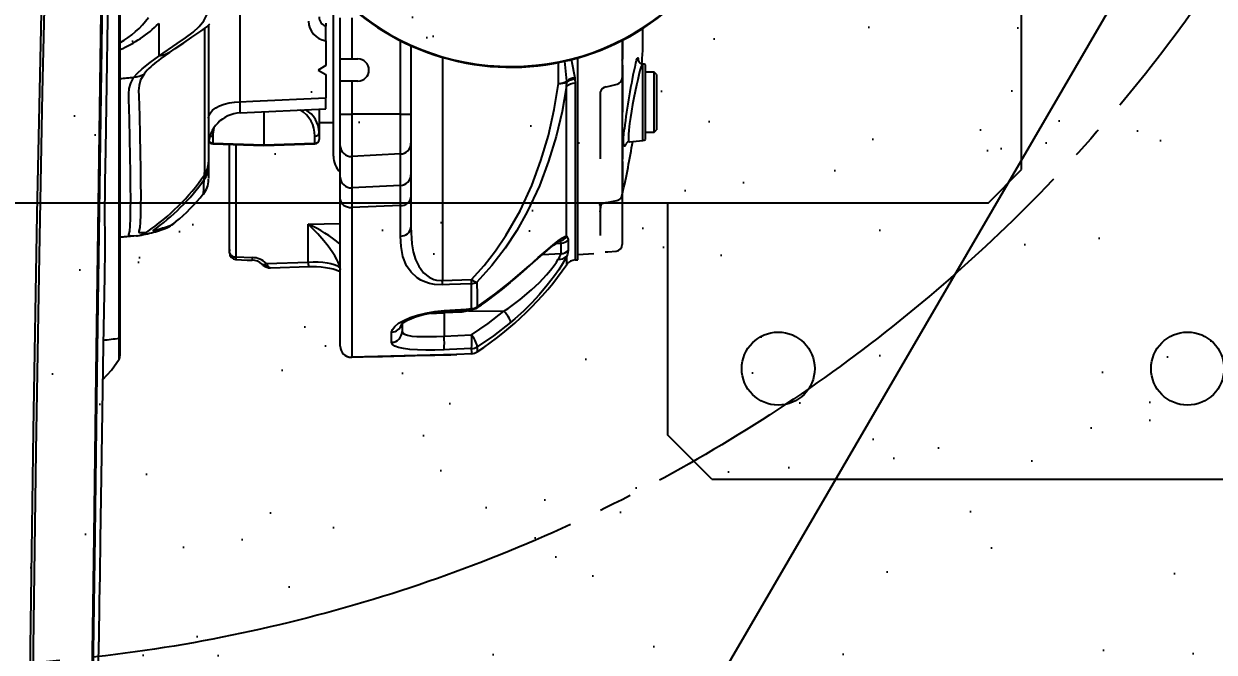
# Model space of a CAD drawing. Header units: millimetres. Extents: x -383313 to -161684, y -117025 to 99224.
# Drawn here: x -344452 to -343914, y -6435 to -6151 of the extents above; entities that cross this region are included whole.
import ezdxf
from ezdxf import colors
from ezdxf.entities.mleader import LeaderData, LeaderLine
from ezdxf.math import Vec2, Vec3

# ---------------------------------------------------------------- set-up
doc = ezdxf.new("R2010")
doc.units = ezdxf.units.MM
doc.header["$MEASUREMENT"] = 0
doc.linetypes.add('ESKD_shtrihpunktir', pattern=[18, 15, -1, 1, -1])
doc.layers.get('Defpoints').update_dxf_attribs({"color": 31})
doc.layers.add('001__КОНСТРУКТИВ__размеры внутр.', color=7, linetype='Continuous')
doc.layers.add('Робот', color=30, linetype='Continuous')
doc.styles.add('PSTUDIO', font='arial.ttf')
doc.dimstyles.new('PS_TICK', dxfattribs={"dimscale": 100, "dimtxt": 2.5, "dimasz": 1, "dimexe": 2, "dimexo": 2, "dimgap": 1, "dimtad": 1, "dimdec": 0, "dimzin": 0, "dimdsep": 46, "dimtxsty": 'PSTUDIO', "dimblk": 'ARCHTICK', "dimcen": 2, "dimdle": 1.5, "dimse1": 1, "dimse2": 1, "dimadec": 0, "dimazin": 0, "dimtfac": 1, "dimtdec": 0, "dimtix": 1, "dimtmove": 1, "dimatfit": 3, "dimldrblk": 'ARCHTICK', "dimfxl": 1, "dimtolj": 1, "dimtzin": 0, "dimarcsym": 0})

# ---------------------------------------------------------------- blocks, each defined once
blk = doc.blocks.new('ККМ-2.2.00.00.00 Пьедестал')
at = {"color": 140}
for p, q in [((625, -140), (625, 105)), ((485, 0), (-485, 0)), ((500, -15), (485, 0)), ((500, -985), (500, -15)), ((625, -140), (605, -160)), ((500, -160), (605, -160))]:
    blk.add_line(p, q, dxfattribs=at)
for centre in [(575, 75), (575, -110)]:
    blk.add_circle(centre, 16.5, dxfattribs=at)
blk = doc.blocks.new('Робот ABB IRB660_3.15 (сверху)')
at = {"layer": 'Робот', "color": 30}
for p, q in [((-92.09, 570.8), (-92.09, 570.81)), ((-251.46, 568.26), (-244.68, 568.62)), ((-244.55, 568.62), (-197.13, 569.87)), ((-197.26, 502.13), (-197.26, 569.84)), ((-92.5, 560.97), (-92.5, 569.28)), ((-238.95, 560.27), (-251.44, 559.72)), ((-238.95, 549.77), (-238.95, 560.27)), ((-215.26, 563.1), (-215.26, 558.53)), ((-192, 564.87), (-192, 498.41)), ((-192, 562.72), (-192, 549.65)), ((-92.5, 186.43), (-92.5, 560.97)), ((-92.09, 561.17), (-92.09, 561.17)), ((-220, 554.73), (-220, 558.24)), ((-249.96, 548.85), (-266.05, 549.07)), ((-251.03, 548.28), (-249.96, 548.85)), ((-249.96, 548.85), (-246.99, 549.42)), ((-246.99, 549.42), (-238.95, 549.77)), ((-192, 549.65), (-192, 530.83)), ((-238.21, 535.2), (-251.35, 534.69)), ((-238.21, 434.27), (-238.21, 535.2)), ((-192, 531.18), (-192, 530.49)), ((-192, 530.49), (-192, 530.33)), ((-192, 530.33), (-192, 529.37)), ((-192, 529.37), (-192, 529.33)), ((-160.57, 529.42), (-177.86, 528.87)), ((-158.69, 527.4), (-177.52, 526.81)), ((-158.69, 527.4), (-159.17, 528.4)), ((-299.5, 523.34), (-306.66, 522.97)), ((-298.26, 525.86), (-299.5, 525.79)), ((-299.5, 525.79), (-299.5, 434.49)), ((-283.43, 523.42), (-291.87, 522.99)), ((-177.52, 526.81), (-177.52, 509.67)), ((-144.9, 524.41), (-152.21, 524.77)), ((-144.9, 473.7), (-144.9, 524.41)), ((-142, 522.65), (-142, 473.61)), ((-319.5, 515.9), (-319.5, 518.86)), ((-289.58, 518.37), (-291.87, 518.26)), ((-319.5, 497.45), (-319.5, 515.9)), ((-309.5, 501.03), (-309.5, 514.75)), ((-219.26, 515.06), (-219.26, 501.27)), ((-107.35, 512.64), (-107.37, 512.63)), ((-104.57, 513.25), (-104.57, 513.25)), ((-104.57, 513.25), (-104.57, 513.25)), ((-104.11, 514.18), (-104.18, 514.16)), ((-92.5, 515.6), (-100.42, 514.88)), ((-99.89, 514.95), (-92.51, 515.62)), ((-99.89, 514.95), (-99.89, 514.95)), ((-224, 497.55), (-224, 511.08)), ((-177.52, 509.67), (-192, 509.42)), ((-117.68, 508.69), (-117.7, 508.68)), ((-219.26, 501.27), (-197.26, 502.13)), ((-219.26, 501.27), (-219.26, 492.15)), ((-197.26, 493.26), (-197.26, 502.13)), ((-319.5, 497.24), (-319.5, 498.27)), ((-319.5, 491.68), (-319.5, 497.45)), ((-319.5, 484.42), (-319.5, 496.08)), ((-312.05, 499.9), (-312.08, 499.89)), ((-224, 487.32), (-224, 497.55)), ((-192, 498.41), (-192, 488.44)), ((-130.18, 496.06), (-130.19, 496.06)), ((-319.65, 481.39), (-319.65, 491.39)), ((-219.26, 492.15), (-197.26, 493.26)), ((-219.26, 492.15), (-219.26, 477.94)), ((-197.26, 479.05), (-197.26, 493.26)), ((-132.5, 489.72), (-132.5, 489.35)), ((-319.5, 466.57), (-319.5, 484.42)), ((-224, 473.12), (-224, 487.32)), ((-192, 488.44), (-192, 474.23)), ((-132.5, 483.69), (-132.5, 489)), ((-130.71, 487.34), (-130.72, 487.34)), ((-130.72, 487.34), (-130.72, 487.34)), ((-130.58, 489.53), (-130.59, 489.52)), ((-130.59, 489.52), (-130.59, 489.52)), ((-319.65, 466.93), (-319.65, 480.35)), ((-319.5, 468.91), (-319.5, 480.46)), ((-309.5, 450.04), (-309.5, 480.17)), ((-219.26, 477.94), (-197.26, 479.05)), ((-197.26, 460), (-197.26, 479.05)), ((-189, 478.98), (-189, 403.99)), ((-132.5, 481.66), (-132.5, 483.69)), ((-132.5, 419.67), (-132.5, 481.66)), ((-219.26, 477.94), (-219.26, 460)), ((-192, 474.23), (-192, 460)), ((-157.5, 474.11), (-180.56, 473.37)), ((-157.5, 473.78), (-180.55, 473.03)), ((-134.44, 473.37), (-157.5, 474.11)), ((-157.5, 473.78), (-157.5, 474.11)), ((-157.5, 458.88), (-157.5, 473.78)), ((-134.45, 473.03), (-157.5, 473.78)), ((-330, 471.42), (-330, 437.62)), ((-322.73, 472.44), (-328.81, 471.8)), ((-328.81, 471.8), (-328.81, 437.24)), ((-320.27, 468.55), (-320.46, 466.59)), ((-319.5, 467.78), (-319.5, 468.91)), ((-224, 460), (-224, 473.12)), ((-182.5, 468.25), (-182.5, 471.37)), ((-182.5, 457.74), (-182.5, 468.25)), ((-180.55, 473.03), (-180.55, 469.92)), ((-134.45, 469.92), (-134.45, 473.03)), ((-334, 468.02), (-335, 467.02)), ((-335, 442.02), (-335, 467.02)), ((-330, 468.02), (-334, 468.02)), ((-334, 468.02), (-334, 441.02)), ((-319.5, 459.29), (-319.5, 466.57)), ((-189, 464), (-189, 463.75)), ((-182.5, 463.75), (-189, 463.75)), ((-319.65, 437.77), (-319.65, 459.06)), ((-319.5, 437.36), (-319.5, 459.29)), ((-224, 429), (-224, 460)), ((-219.26, 460), (-224, 460)), ((-219.26, 460), (-197.26, 460)), ((-219.26, 460), (-219.26, 426.73)), ((-192, 460), (-197.26, 460)), ((-197.26, 445), (-197.26, 460)), ((-192, 460), (-192, 416.35)), ((-146.82, 459.37), (-185.51, 457.6)), ((-185.5, 457.49), (-185.5, 452.55)), ((-185.5, 442), (-185.5, 452.55)), ((-146.71, 403.92), (-146.71, 454.35)), ((-312.27, 447.59), (-312.29, 447.59)), ((-294.31, 447.36), (-294.45, 445.44)), ((-335, 442.02), (-334, 441.02)), ((-319.5, 426.59), (-319.5, 443.45)), ((-317.33, 446.46), (-317.33, 446.33)), ((-298.13, 444.17), (-298.15, 445.98)), ((-298.06, 443.47), (-298.13, 444.17)), ((-294.45, 445.44), (-294.41, 445.09)), ((-294.41, 445.09), (-293.56, 435.93)), ((-290.76, 446.02), (-290.76, 436.61)), ((-200, 445), (-197.26, 445)), ((-197.26, 445), (-192.01, 445)), ((-192.01, 445), (-192.01, 435)), ((-182.04, 439.99), (-185.5, 442)), ((-98.81, 443.27), (-98.81, 443.27)), ((-98.81, 443.27), (-98.81, 443.27)), ((-334, 441.02), (-330, 441.02)), ((-319.5, 435.97), (-319.5, 437.36)), ((-185.5, 438), (-182.04, 439.99)), ((-185.5, 426.8), (-185.5, 438)), ((-182.5, 439.73), (-182.5, 440.26)), ((-319.65, 426.52), (-319.65, 435.08)), ((-319.5, 435.47), (-319.5, 435.39)), ((-197.26, 435), (-200, 435)), ((-192.01, 435), (-197.26, 435)), ((-197.26, 416.35), (-197.26, 435)), ((-114.66, 432.21), (-114.92, 432.02)), ((-110.1, 433.67), (-110.1, 433.67)), ((-328.86, 429.8), (-328.86, 421.2)), ((-328.86, 429.52), (-328.86, 421.19)), ((-185.5, 426.8), (-185.5, 420.14)), ((-185.5, 418.87), (-185.5, 420.14))]:
    blk.add_line(p, q, dxfattribs=at)
at = {"layer": 'Робот', "color": 30, "flags": 128}
for points in [[(-63.38, 210.61), (-63.04, 222.51), (-61.29, 285.85), (-59.68, 349.14), (-58.48, 399.68), (-57.37, 450.19), (-55.95, 523.79), (-54.49, 612.33), (-53.29, 700.73), (-52.25, 795.88), (-51.43, 890.85), (-50.86, 985.61), (-50.53, 1080.14), (-50.47, 1174.39), (-50.58, 1233.13), (-50.8, 1291.76), (-51.25, 1366.53), (-51.89, 1441.11), (-52.67, 1512.88)], [(-51.29, 1513.01), (-50.56, 1441.22), (-49.97, 1366.76), (-49.55, 1292.09), (-49.55, 1291.85), (-49.34, 1233.33), (-49.22, 1174.7), (-49.23, 1115.97), (-49.35, 1057.14), (-49.72, 968.34), (-50.28, 879.33), (-51.06, 790.13), (-52.05, 700.76), (-53.42, 603.06), (-55.11, 505.16), (-57.12, 407.11), (-59.46, 308.93), (-62.11, 210.65)], [(-68.83, 1510), (-70.05, 1423.38), (-71.27, 1336.56), (-72.49, 1249.6), (-73.7, 1162.46), (-74.72, 1089.68), (-75.73, 1016.8), (-77.08, 919.43), (-78.42, 821.89), (-79.76, 724.18), (-80.76, 650.8), (-81.77, 577.34), (-83.11, 479.25), (-84.45, 381.04), (-85.78, 282.7), (-86.78, 208.89)], [(-87.13, 208.87), (-86.12, 282.61), (-85.1, 356.35), (-84.09, 430.03), (-83.08, 503.66), (-82.07, 577.21), (-81.06, 650.67), (-80.05, 724.04), (-79.04, 797.32), (-78.03, 870.51), (-77.02, 943.62), (-76.01, 1016.63), (-75, 1089.5), (-73.99, 1162.27), (-72.79, 1249.39), (-71.57, 1336.34), (-70.4, 1420.72), (-69.22, 1504.93)], [(-81.96, 732.81), (-82.08, 726.85), (-82.18, 722.96), (-82.3, 719.11), (-82.43, 715.18), (-82.57, 711.37), (-82.75, 706.47), (-82.92, 701.91), (-83.01, 698.9), (-83.02, 698.11)], [(-83.02, 698.11), (-83.3, 680.18), (-83.49, 668.6)], [(-83.48, 668.6), (-83.49, 668.27), (-83.53, 665.32), (-83.58, 662), (-83.64, 658.7), (-83.65, 657.84)], [(-83.65, 657.84), (-83.74, 652.48), (-84.19, 623.94), (-84.65, 594.59), (-85.12, 564.42), (-85.61, 533.34), (-85.81, 521.04)], [(-84.8, 579.89), (-88.69, 575.76), (-92.13, 570.75)], [(-92.09, 570.81), (-92.09, 570.81), (-92.09, 570.39), (-92.09, 569.59), (-92.09, 568.39), (-92.09, 567), (-92.09, 565.33), (-92.09, 563.67), (-92.09, 561.83), (-92.09, 561.17)], [(-269.05, 554.12), (-261.31, 560.14), (-253.93, 565.15)], [(-253.93, 565.15), (-253.97, 564.86), (-253.89, 564.41), (-253.7, 563.82), (-253.4, 563.11), (-253, 562.3), (-252.53, 561.45), (-252, 560.57), (-251.44, 559.72)], [(-253.93, 565.15), (-253.94, 566.87), (-253.95, 567.44)], [(-251.46, 568.26), (-251.45, 567.69), (-251.44, 565.96)], [(-251.44, 565.96), (-241.47, 566.4), (-238.95, 566.51)], [(-211.11, 569.48), (-221.33, 569.22), (-230.54, 568.98), (-234.8, 568.87), (-238.84, 568.77), (-241.97, 568.69), (-243.25, 568.66), (-244.23, 568.63), (-244.68, 568.62)], [(-238.95, 566.51), (-234.73, 566.64), (-230.68, 566.66), (-226.92, 566.57), (-223.56, 566.34), (-220.68, 565.97), (-218.36, 565.46), (-216.66, 564.81), (-215.62, 564.02), (-215.26, 563.1)], [(-197.26, 569.84), (-207.5, 569.57), (-211.11, 569.48)], [(-251.44, 559.72), (-258.91, 554.63), (-266.05, 549.07)], [(-220, 558.24), (-220.27, 558.91), (-221.12, 559.49), (-222.46, 559.93), (-224.33, 560.25), (-226.61, 560.44), (-229.33, 560.53), (-232.29, 560.53), (-235.58, 560.43), (-238.95, 560.27)], [(-92.09, 561.17), (-92.45, 561.04), (-92.5, 560.97), (-92.5, 560.97)], [(-92.09, 561.17), (-92.09, 483.11), (-92.09, 404.99), (-92.09, 317.41), (-92.09, 229.77), (-92.09, 142.07), (-92.09, 119.29)], [(-219.71, 554.93), (-219.77, 554.87), (-220.04, 554.61), (-220.57, 554.2), (-221.39, 553.67), (-222.5, 553.07), (-223.9, 552.43), (-225.59, 551.78), (-227.53, 551.16), (-229.66, 550.58), (-231.98, 550.07), (-234.43, 549.65), (-236.96, 549.32), (-239.05, 549.15)], [(-215.26, 558.53), (-215.6, 557.26), (-216.66, 555.9), (-218.39, 554.52), (-220.74, 553.18), (-223.66, 551.92), (-227.02, 550.82), (-230.76, 549.9), (-234.77, 549.21), (-238.95, 548.77)], [(-294.4, 524.09), (-293.54, 525.76), (-292.46, 527.63), (-290.79, 530.27), (-288.86, 533.07), (-285.6, 537.33), (-281.98, 541.62), (-278.48, 545.38), (-274.8, 549.02), (-271.01, 552.46), (-269.05, 554.12)], [(-266.05, 549.07), (-267.95, 547.78), (-273.38, 543.75), (-278.55, 539.36), (-282.03, 536.03), (-285.2, 532.65), (-287.06, 530.46), (-288.69, 528.37), (-289.72, 526.89), (-290.56, 525.56)], [(-269.05, 554.12), (-269.08, 553.84), (-268.98, 553.4), (-268.74, 552.84), (-268.37, 552.17), (-267.9, 551.43), (-267.34, 550.64), (-266.72, 549.84), (-266.05, 549.07)], [(-239.05, 549.14), (-247.75, 548.52), (-251.47, 548.25)], [(-238.95, 548.77), (-248.92, 548.06), (-251.38, 547.88)], [(-239.05, 549.14), (-239.01, 549.06), (-238.95, 548.77)], [(-233.08, 549.88), (-235.59, 549.87), (-238.95, 549.77)], [(-253.87, 547.12), (-261.98, 541.37), (-269.01, 535.71)], [(-253.88, 547.44), (-253.91, 547.37), (-253.87, 547.12)], [(-253.84, 535.87), (-253.86, 541.78), (-253.87, 547.12)], [(-251.47, 548.25), (-251.44, 548.18), (-251.38, 547.88)], [(-251.38, 547.88), (-251.37, 542.54), (-251.35, 536.59)], [(-269.01, 535.71), (-273.32, 531.98), (-277.51, 528.31), (-281.49, 524.81), (-285.06, 521.7), (-288.3, 518.97), (-290.61, 517.16), (-292.55, 515.84), (-293.57, 515.32), (-294.38, 515.07)], [(-294.31, 447.36), (-292.3, 458.71), (-289.64, 469.98), (-286.23, 481.26), (-282.05, 492.36), (-276.53, 504.18), (-271.85, 512.5), (-266.57, 520.54), (-260.54, 528.41), (-253.84, 535.87)], [(-268.98, 535.98), (-270.47, 534.71), (-273.49, 532.11), (-276.37, 529.6), (-279.11, 527.2), (-281.33, 525.25), (-283.58, 523.3), (-285.57, 521.58), (-287.14, 520.28), (-288.47, 519.21), (-289.57, 518.38), (-290.37, 517.82), (-290.99, 517.44), (-291.28, 517.29), (-291.31, 517.27)], [(-251.35, 534.69), (-257.04, 528.37), (-262.23, 521.73), (-266.93, 514.84), (-273.31, 503.71), (-278.62, 492.19), (-282.78, 480.95), (-286.14, 469.53), (-288.8, 457.82), (-290.76, 446.02)], [(-269.01, 536.01), (-269.04, 535.95), (-269.01, 535.71)], [(-251.35, 536.59), (-241.37, 536.98), (-238.21, 537.11)], [(-238.21, 537.11), (-234.68, 536.95), (-232.33, 536.5), (-230.23, 535.82), (-228.42, 534.98), (-226.86, 534.02), (-224.03, 531.45), (-222.06, 528.56), (-220.37, 524.35), (-219.51, 519.82), (-219.26, 515.06)], [(-224, 511.08), (-224.44, 518.51), (-225.07, 522.13), (-226.1, 525.6), (-227.54, 528.72), (-229.7, 531.64), (-232.23, 533.68), (-234.38, 534.67), (-235.56, 534.99), (-237.73, 535.21), (-238.21, 535.2)], [(-294.41, 527.84), (-294.41, 527.91), (-294.41, 527.28), (-294.4, 526), (-294.4, 524.09)], [(-177.86, 528.87), (-179.03, 528.84), (-181.25, 528.88), (-183.39, 529), (-185.4, 529.23), (-187.23, 529.53), (-188.84, 529.9), (-190.19, 530.31), (-191.23, 530.72), (-191.94, 531.09), (-192, 531.13)], [(-177.52, 526.81), (-179.81, 526.75), (-182.03, 526.78), (-184.13, 526.92), (-186.07, 527.15), (-187.79, 527.48), (-189.26, 527.88), (-190.44, 528.37), (-191.3, 528.91), (-191.82, 529.5), (-192, 530.13)], [(-192, 529.33), (-191.75, 528.27), (-191.62, 527.94), (-191.17, 526.9), (-190.56, 525.72), (-189.56, 524), (-188.41, 522.21), (-186.6, 519.67), (-184.66, 517.21), (-181.86, 513.99), (-178.98, 511.04), (-177.54, 509.69), (-177.52, 509.67)], [(-159.17, 528.4), (-159.62, 529.02), (-160.48, 529.42), (-160.57, 529.41)], [(-156.65, 527.74), (-156.86, 527.94), (-157.25, 528.29)], [(-311.78, 522.21), (-313.02, 522.12), (-316.72, 521.86)], [(-298.15, 445.98), (-298.16, 453.57), (-298.17, 462.51), (-298.18, 470.95), (-298.18, 478.86), (-298.19, 486.43), (-298.2, 493.4), (-298.21, 499.73), (-298.22, 506.51), (-298.22, 512.31), (-298.23, 517.19), (-298.24, 521), (-298.24, 523.24), (-298.25, 524.8), (-298.25, 525.66), (-298.25, 525.78)], [(-295.05, 521.66), (-294.69, 523.26), (-294.4, 524.09)], [(-291.87, 522.99), (-291.87, 520.8), (-291.87, 518.26)], [(-144.85, 525.65), (-149.97, 525.9), (-152.17, 526.01)], [(-295.05, 516.95), (-295.05, 519.48), (-295.05, 521.66)], [(-294.38, 515.07), (-295.02, 516.51), (-295.05, 516.95)], [(-291.87, 518.26), (-291.81, 517.93), (-291.34, 517.46), (-290.99, 517.42)], [(-85.8, 521.04), (-85.81, 520.97), (-85.81, 519.01), (-85.79, 516.38), (-85.76, 513.27), (-85.72, 507.93), (-85.7, 501.81), (-85.73, 496.42), (-85.8, 490.75)], [(-294.38, 515.07), (-294.38, 508.93), (-294.37, 501.62), (-294.36, 495.42), (-294.35, 488.61), (-294.35, 481.22), (-294.34, 473.05), (-294.33, 464.3), (-294.32, 455.02), (-294.31, 447.36)], [(-103.36, 441.79), (-101.81, 444.44), (-101.1, 446.95), (-100.93, 449.36), (-101, 451.69), (-101.32, 460.63), (-101.52, 469.46), (-101.67, 477.49), (-101.79, 484.72), (-101.84, 491.15), (-101.85, 496.78), (-101.8, 501.6), (-101.74, 505.62), (-101.65, 508.84), (-101.44, 511.25), (-101.02, 512.88), (-100.97, 513.25), (-101.37, 513.46), (-102.49, 513.47), (-104.57, 513.25), (-104.57, 513.25)], [(-99.89, 514.95), (-97.93, 515.07), (-96.88, 515.01), (-96.51, 514.78), (-96.56, 514.41), (-96.95, 512.79), (-97.14, 510.39), (-97.23, 507.18), (-97.28, 503.16), (-97.33, 498.33), (-97.32, 492.7), (-97.27, 486.27), (-97.17, 479.03), (-97.02, 470.99), (-96.84, 462.15), (-96.54, 453.18), (-96.47, 450.82), (-96.64, 448.39), (-97.33, 445.88), (-98.81, 443.27)], [(-99.89, 514.95), (-99.89, 514.95), (-99.89, 514.95)], [(-114.38, 510.59), (-116.18, 509.77), (-117.68, 508.69)], [(-309.29, 500.94), (-309.28, 500.96), (-309.43, 500.83), (-309.84, 500.59), (-310.5, 500.31), (-311.41, 500.03), (-312.09, 499.9)], [(-309.5, 504.14), (-310.03, 500.89), (-310.29, 500.39)], [(-192, 498.41), (-192.1, 499.16), (-192.41, 499.88), (-192.9, 500.54), (-193.56, 501.12), (-194.36, 501.58), (-195.27, 501.91), (-196.25, 502.1), (-197.26, 502.13)], [(-312.08, 499.89), (-313.31, 499.68), (-317.01, 499.04)], [(-130.19, 496.06), (-130.2, 496.09), (-130.27, 495.5), (-130.34, 494.14), (-130.45, 492.01), (-130.58, 489.53), (-130.58, 489.53), (-130.58, 489.53)], [(-85.8, 490.75), (-86.03, 476.12), (-87.44, 386.99), (-88.87, 297.78), (-89.1, 283.22)], [(-130.72, 487.34), (-130.72, 487.34), (-130.81, 485.02), (-130.86, 483.68), (-130.88, 482.99), (-130.87, 482.62), (-130.85, 482.25), (-130.84, 481.55), (-130.84, 479.02), (-130.83, 475.67), (-130.83, 471.46), (-130.83, 466.4), (-130.83, 460.44), (-130.83, 453.61), (-130.84, 445.93), (-130.84, 437.42), (-130.86, 431.09), (-130.88, 424.38), (-130.87, 421.01)], [(-321.32, 473.21), (-321.08, 473.79), (-320.68, 474.38), (-320.38, 474.38), (-320.18, 473.81), (-320.09, 472.71), (-320.1, 471.09), (-320.27, 468.55)], [(-328.71, 437.3), (-328.57, 437.31), (-328.28, 437.84), (-327.93, 438.83), (-327.5, 440.28), (-327.03, 442.12), (-326.49, 444.35), (-325.93, 446.87), (-325.34, 449.66), (-324.75, 452.6), (-324.18, 455.63), (-323.65, 458.65), (-323.18, 461.53), (-322.8, 464.23), (-322.45, 467.25), (-322.3, 469.12), (-322.26, 470.62), (-322.32, 471.68), (-322.49, 472.29), (-322.72, 472.41)], [(-146.71, 454.35), (-146.65, 456.94), (-146.68, 458.68), (-146.8, 459.37), (-146.82, 459.32)], [(-132.5, 461.77), (-132.71, 460.52), (-133.35, 459.31), (-134.38, 458.17), (-135.79, 457.13), (-137.53, 456.22), (-139.55, 455.47), (-141.8, 454.89), (-144.21, 454.52), (-146.71, 454.35)], [(-146.71, 454.35), (-152.47, 454.08), (-185.5, 452.55)], [(-312.29, 447.59), (-313.53, 447.28), (-317.22, 446.36)], [(-296.46, 435.25), (-296.6, 435.9), (-298.06, 443.47)], [(-98.81, 443.27), (-98.81, 443.27), (-100.45, 441.34), (-102.47, 439.39), (-106.09, 436.53), (-110.1, 433.67), (-110.1, 433.67)], [(-325.57, 436.84), (-325.95, 435.49), (-326.27, 434.71), (-326.51, 434.48), (-326.68, 434.83), (-326.77, 435.73), (-326.77, 436)], [(-110.1, 433.67), (-118.34, 427.98), (-122.17, 425.37), (-125.57, 422.8), (-128.36, 420.27), (-130.39, 417.76), (-131.88, 414.74), (-132.76, 411.65), (-133.4, 408.35), (-133.67, 406.93)], [(-114.83, 432.06), (-117.44, 430.27), (-121.32, 427.66), (-125.04, 425.18), (-128.99, 422.45), (-131.68, 420.39), (-133.15, 419.1)], [(-114.95, 432.06), (-111.01, 434.83), (-109.94, 435.68)], [(-114.83, 432.07), (-112.82, 433.15), (-110.1, 433.67)], [(-110.03, 418.99), (-110.05, 421.75), (-110.06, 424.55), (-110.07, 427.36), (-110.08, 429.53), (-110.09, 431.64), (-110.1, 433.67)]]:
    blk.add_lwpolyline(points, dxfattribs=at)
at = {"layer": 'Робот'}
for radius in [3150, 1054]:
    blk.add_circle((0, 0), radius, dxfattribs=at)
at = {"layer": 'Робот', "color": 30, "linetype": 'ESKD_shtrihpunktir', "ltscale": 15}
blk.add_circle((0, 0), 710, dxfattribs=at)
at = {"layer": 'Робот', "color": 30}
for centre, radius, start, end in [((-89.5, 569.33), 3, 150.4984, 180.0818), ((-171.34, 442.24), 150, 123.4182, 145.1839), ((-251.2, 563.27), 5, 93, 123.419), ((-251.18, 560.94), 5.03, 92.9633, 123.1628), ((-218.55, 562.84), 33.03, 174.5784, 185.4216), ((-244.42, 563.63), 5, 91.5, 93), ((-205.9, 563.39), 33.2, 174.6075, 185.3925), ((-197.12, 569.5), 0.367, 91.7596, 112.799), ((-196.99, 564.85), 4.99, 0.1445, 93.1235), ((-197, 564.87), 5, 0, 91.5), ((-215.07, 558.18), 4.93, 92.1973, 179.2866), ((-76.39, 470.32), 92.2, 95.3489, 99.8064), ((-215.1, 553.6), 4.93, 91.9004, 164.549), ((-178.82, 432.35), 137.37, 123.1118, 131.0217), ((-251.12, 543.27), 5, 94.0765, 123.5141), ((-251.13, 542.6), 5.29, 92.663, 121.1579), ((-251.12, 531.13), 5.47, 92.4832, 119.8847), ((-255.12, 529.97), 6.04, 51.3443, 77.737), ((-208.68, 535.64), 42.68, 178.7199, 181.2801), ((-195.5, 536.15), 42.72, 178.7224, 181.2776), ((-298.41, 530.7), 4.82, 271.7836, 324.3629), ((-182.87, 527), 5.35, 357.9106, 20.4162), ((-160.26, 524.94), 4.48, 48.155, 94.0801), ((-158.29, 526.88), 1.76, 53.6451, 120.1094), ((-157.42, 526.27), 1.7, 65.3966, 137.9106), ((-152, 534.56), 9.79, 226.9686, 268.7868), ((-152.15, 532.68), 6.66, 226.8497, 269.9299), ((-291.62, 517.94), 5.06, 92.8333, 132.6739), ((-291.1, 521.23), 4.36, 82.8985, 139.1318), ((-285.89, 521.56), 6.15, 139.3343, 166.4971), ((-170.76, 526.02), 18.6, 356.1411, 359.9462), ((-163.86, 525.68), 19, 356.1726, 359.8961), ((-144.47, 521.86), 2.59, 17.8412, 99.5036), ((-145, 522.65), 3, 0, 87.1905), ((-316.5, 518.86), 3, 94.1723, 180), ((-291.62, 513.15), 5.12, 92.6945, 131.9474), ((-290.29, 512.59), 4.78, 93.0018, 148.7451), ((-151.46, 567.54), 63.47, 230.3037, 245.7558), ((-219.52, 510.55), 4.52, 86.7811, 173.2454), ((-48.44, 430.49), 100, 124.1452, 145.3556), ((-49.4, 431.17), 99.98, 125.4373, 144.2848), ((-106.19, 495.63), 17.38, 106.536, 130.8625), ((-60.09, 336.56), 182.31, 105.032, 107.3262), ((-108.21, 502.97), 9.81, 107.5955, 129.0205), ((-86.64, 435.19), 80.91, 102.4415, 107.644), ((-98.98, 505.11), 9.88, 95.2955, 124.483), ((-98.26, 494.4), 20.6, 94.9273, 106.3825), ((-99.46, 509.14), 5.83, 94.2697, 100.5959), ((-59.21, 438.29), 91.49, 129.7112, 140.8597), ((-219.63, 496.86), 4.43, 85.2764, 171.0368), ((70.54, 407.78), 400, 167.281, 170.7205), ((-316.5, 496.08), 3, 99.8828, 180), ((-319.06, 496.98), 0.646, 91.1785, 133.204), ((-122.5, 489.71), 10, 140.4319, 179.9511), ((-219.09, 487.24), 4.91, 91.9531, 179.0619), ((-196.93, 488.34), 4.93, 1.0832, 93.8982), ((-199, 478.98), 10, 0, 45.573), ((-122.64, 483.69), 9.86, 143.7162, 179.9755), ((-122.58, 481.66), 9.92, 145.0888, 179.9886), ((119, 474.16), 250.06, 176.4775, 176.9782), ((-196.93, 474.14), 4.93, 1.0832, 93.8982), ((-219.09, 473.04), 4.91, 91.9531, 179.0619), ((-147.5, 474.36), 15, 272.5681, 359.9984), ((-328.5, 468.82), 3, 96, 120), ((-322.81, 474.44), 1.98, 272.6527, 322.1315), ((-180.5, 471.37), 2, 91.8598, 180), ((-180.66, 471.19), 1.85, 86.6093, 174.5517), ((-180.66, 468.07), 1.85, 86.6093, 174.5517), ((-170.41, 468.43), 12.09, 180.8561, 240.129), ((-199.71, 472.47), 19.17, 1.6787, 2.6682), ((-167.15, 469.59), 13.41, 178.6123, 239.5078), ((-149.2, 469.91), 14.76, 345.3837, 0.0482), ((-115.29, 472.47), 19.17, 177.3318, 178.3213), ((-134.42, 471), 2.04, 31.2744, 90.7807), ((-134.48, 467.67), 2.25, 57.8828, 89.2355), ((-134.5, 471.37), 2, 23.2686, 88.1402), ((-593.36, 498.13), 274.72, 347.109, 353.4078), ((-312.75, 450.89), 3.33, 277.811, 344.9339), ((-298.16, 452.02), 6.04, 270.0384, 309.4916), ((-316.5, 443.45), 3, 103.9805, 180), ((-298.25, 450.46), 6.3, 271.0411, 307.1119), ((-298.86, 450.22), 6.79, 276.7799, 310.9443), ((-291.57, 439.18), 6.89, 83.2927, 114.7147), ((-290.78, 438.55), 7.47, 89.8293, 119.0406), ((-200, 440), 5, 90, 270), ((-127.36, 461.01), 30.75, 304.5233, 321.3195), ((-98.19, 433.59), 9.7, 93.6859, 122.227), ((87.24, -1548.06), 2000, 95.15627, 95.33759), ((-269.25, 328.74), 110, 58.4215, 179.9605), ((-269.25, 328.6), 110, 58.4215, 179.9605), ((-269.25, 328.43), 110, 6.0379, 179.9526), ((-328.5, 440.22), 3, 240, 264), ((70.54, 407.78), 400, 175.7953, 176.8452), ((-328.89, 434.96), 2.27, 16.1804, 85.9548), ((-69.71, 377.83), 57.62, 113.2981, 134.4121), ((-186.9, 417.77), 9.14, 0.6845, 81.166), ((-71.6, 391.05), 42.17, 119.7068, 143.3131), ((-269.15, 328.8), 109.9, 5.8509, 58.4496), ((-269.15, 328.66), 109.9, 5.9237, 58.4496), ((-186.89, 415.98), 4.39, 0.0093, 71.5155)]:
    blk.add_arc(centre, radius, start, end, dxfattribs=at)
blk = doc.blocks.new('A$C0e877309')
h = blk.add_hatch()
h.set_pattern_fill('AR-SAND', color=256, scale=2)
h.set_pattern_definition([(37.5, (-2480.5, -1360.185), (-3.2, 97.8826), [0, -77.216, 0, -86.36, 0, -82.55]), (7.5, (-2480.5, -1360.19), (89.9047, 143.365), [0, -41.656, 0, -69.596, 0, -26.67]), (327.5, (-2542.98, -1360.185), (158.1985, 0.2874), [0, -25.4, 0, -91.44, 0, -119.38]), (317.5, (-2542.98, -1360.19), (152.7113, 44.586), [0, -12.7, 0, -59.944, 0, -68.58])])
h.paths.add_polyline_path([(-975.05, 987.36), (-975.05, -1012.64), (1024.95, -1012.64), (1024.95, 987.36)])
blk = doc.blocks.new('_ArchTick')
at = {"color": 0, "linetype": 'ByBlock', "const_width": 0.15}
blk.add_lwpolyline([(-0.5, -0.5), (0.5, 0.5)], dxfattribs=at)
blk = doc.blocks.new('*D255')
at = {"layer": '001__КОНСТРУКТИВ__размеры внутр.', "color": 0, "lineweight": -2, "ltscale": 100, "transparency": 16777216}
for p, q in [((-343601.91, -4759.06), (-343601.91, -6859.06)), ((-344418.32, -4809.06), (-343401.91, -4809.06)), ((-344418.32, -6809.06), (-343401.91, -6809.06))]:
    blk.add_line(p, q, dxfattribs=at)
at = {"layer": 'Defpoints', "color": 0, "ltscale": 100, "transparency": 16777216}
for p in [(-344418.32, -4809.06), (-344418.32, -6809.06), (-343601.91, -6809.06)]:
    blk.add_point(p, dxfattribs=at)
at = {"layer": '001__КОНСТРУКТИВ__размеры внутр.', "color": 0, "lineweight": -2, "ltscale": 100, "transparency": 16777216, "xscale": 100, "yscale": 100, "zscale": 100}
for p, rotation in [((-343601.91, -4809.06), 90), ((-343601.91, -6809.06), 270)]:
    blk.add_blockref('_ArchTick', p, dxfattribs=dict(at, rotation=rotation))
at = {"layer": '001__КОНСТРУКТИВ__размеры внутр.', "color": 0, "ltscale": 100, "transparency": 16777216, "insert": (-343672.97, -5809.06), "char_height": 100, "attachment_point": 5, "rotation": 90, "style": 'PSTUDIO'}
blk.add_mtext('\\A1;2000', dxfattribs=at)

msp = doc.modelspace()

# ---------------------------------------------------------------- block references
at = {"ltscale": 100}
msp.add_blockref('A$C0e877309', (-344437.63713, -5797.42318), dxfattribs=at)
at = {"rotation": 270}
msp.add_blockref('ККМ-2.2.00.00.00 Пьедестал', (-344000.63847, -5731.42143), dxfattribs=at)
at = {"layer": 'Робот', "rotation": 180}
msp.add_blockref('Робот ABB IRB660_3.15 (сверху)', (-344500.63713, -5731.42318), dxfattribs=at)

# ---------------------------------------------------------------- dimensions: what is measured, and where the dimension line sits
at = {"layer": '001__КОНСТРУКТИВ__размеры внутр.', "ltscale": 100}
dim = msp.add_linear_dim(base=(-343601.91388, -6809.06162), p1=(-344418.32077, -4809.06162), p2=(-344418.32077, -6809.06162), angle=90, dimstyle='PS_TICK', override={"dimtxt": 1, "dimexo": 0, "dimgap": 0.2, "dimdle": 0.5, "dimse1": 0, "dimse2": 0}, dxfattribs=at)
dim.commit()
dim.dimension.update_dxf_attribs({"geometry": '*D255', "text_midpoint": (-343672.97118, -5809.06162)})

# ---------------------------------------------------------------- leaders
at = {"ltscale": 100}
ml = msp.add_multileader_mtext('Standard', dxfattribs=at)
ml.set_content('Y-9\\PSQ-9-SQ-9.1', color=256)
ml.set_leader_properties()
ml.build(insert=Vec2(0, 0))
ml.multileader.update_dxf_attribs({"text_right_attachment_type": 6, "dogleg_length": 0.36, "arrow_head_size": 0.18})
ctx = ml.context
ctx.base_point, ctx.char_height, ctx.arrow_head_size, ctx.landing_gap_size, ctx.plane_origin = Vec3(-343321.83171, -5119.43976), 80, 0.18, 0.09, Vec3(-346166.53293, -7106.63957)
ctx.right_attachment = 6
notes = []
notes.append((ctx, [(0, (1, 1, 0), (-343364.87128, -5119.43976), (1, 0), 43.03956, [(0, [(-344309.88566, -6743.36848)], 0, [])])]))
ctx.mtext.insert, ctx.mtext.flow_direction = Vec3(-343321.74171, -5079.43976), 5
for ctx, leaders in notes:
    for number, flags, end, landing, length, lines in leaders:
        leader = LeaderData()
        leader.index, (leader.has_last_leader_line, leader.has_dogleg_vector, leader.attachment_direction) = number, flags
        leader.last_leader_point, leader.dogleg_vector, leader.dogleg_length = Vec3(end), Vec3(landing), length
        for number, points, colour, breaks in lines:
            line = LeaderLine()
            line.index, line.vertices, line.color, line.breaks = number, Vec3.list(points), colors.encode_raw_color(colour), breaks
            leader.lines.append(line)
        ctx.leaders.append(leader)

doc.saveas('drawing.dxf')
